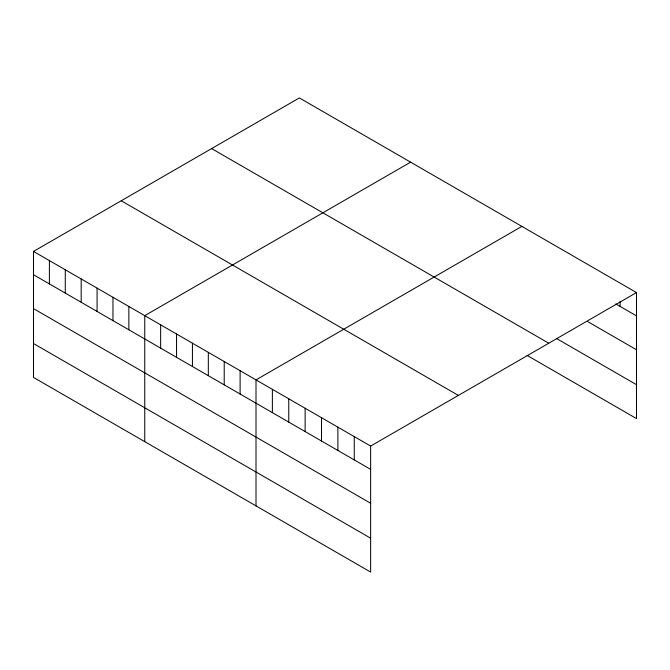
<?xml version="1.0" encoding="UTF-8"?>
<svg xmlns="http://www.w3.org/2000/svg" width="670" height="670" viewBox="0 0 670 670"><rect width="100%" height="100%" fill="white"/><g stroke="black" fill="none" stroke-linecap="round" stroke-linejoin="round"><path stroke-width="1" d="M33.5 251.426L370.636 446.069L370.636 572.071L33.5 377.428L33.5 251.426L299.364 97.929L636.5 292.572L636.5 418.574L527.047 355.385M410.618 162.157L144.754 315.654L144.754 441.664M521.871 226.393L256.007 379.89L256.007 505.892M370.636 446.069L636.5 292.572M615.814 303.937L636.5 315.88M587.372 321.407L636.5 349.765M556.351 338.409L636.5 384.689M211.628 148.581L548.764 343.224M121.236 200.766L458.372 395.409M33.5 274.734L370.636 469.377M33.5 308.619L370.636 503.262M33.5 343.543L370.636 538.186M620.127 301.358L620.127 306.425M354.262 436.614L354.262 459.921M337.881 427.159L337.881 450.466M321.508 417.703L321.508 441.011M305.135 408.248L305.135 431.555M288.762 398.792L288.762 422.1M272.38 389.345L272.38 412.653M240.111 370.711L240.111 394.019M224.224 361.532L224.224 384.84M208.328 352.361L208.328 375.669M192.432 343.182L192.432 366.49M176.545 334.003L176.545 357.319M160.649 324.833L160.649 348.14M128.858 306.483L128.858 329.791M112.97 297.304L112.97 320.612M97.075 288.125L97.075 311.433M81.179 278.954L81.179 302.262M65.283 269.776L65.283 293.083M49.396 260.597L49.396 283.904"/></g></svg>
